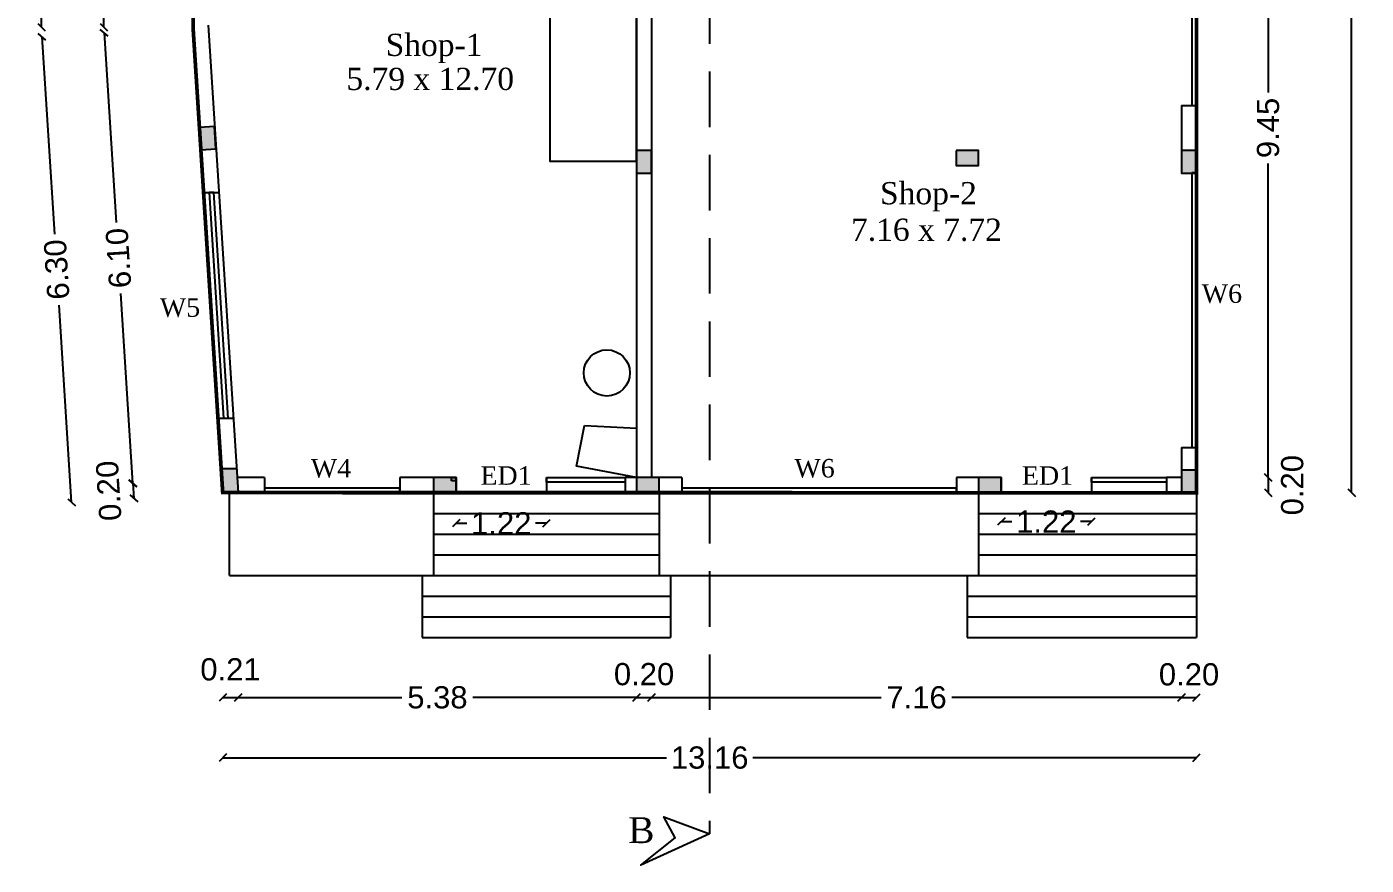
# Model space of a CAD drawing. Header units: metres. Extents: x -5144 to -5005, y 5368 to 5469.
# Drawn here: x -5118.97 to -5100.87, y 5391.46 to 5402.79 of the extents above; entities that cross this region are included whole.
import ezdxf

# ---------------------------------------------------------------- set-up
doc = ezdxf.new("R2010")
doc.units = ezdxf.units.M
doc.header["$MEASUREMENT"] = 0
doc.linetypes.add('HIDDEN', pattern=[0.375, 0.25, -0.125])
for name, color, linetype in [('BLK_1_FLR_0_BLT_UP_AREA', 13, 'Continuous'), ('BLK_1_FLR_0_DRINKING_WATER', 7, 'Continuous'), ('BLK_1_FLR_0_EXIT_WIDTH_DOOR', 2, 'Continuous'), ('BLK_1_FLR_0_WASH', 55, 'Continuous')]:
    doc.layers.add(name, color=color, linetype=linetype)
doc.styles.get("Standard").update_dxf_attribs({"font": 'arial.ttf'})
doc.styles.add('style5', font='times.ttf')
doc.dimstyles.get("Standard").update_dxf_attribs({"dimtxt": 0.3, "dimasz": 0.1, "dimexe": 0.18, "dimexo": 0.0625, "dimgap": 0.09, "dimtad": 0, "dimzin": 0, "dimdsep": 46, "dimtxsty": 'Standard', "dimblk": 'OBLIQUE', "dimcen": 0.09, "dimse1": 1, "dimse2": 1, "dimclrt": 256, "dimadec": 0, "dimazin": 0, "dimtfac": 1, "dimtix": 1, "dimtofl": 0, "dimtmove": 1, "dimatfit": 3, "dimfxl": 0, "dimtolj": 1, "dimtzin": 0, "dimarcsym": 0})

# ---------------------------------------------------------------- blocks, each defined once
blk = doc.blocks.new('_OBLIQUE')
at = {"color": 0, "linetype": 'ByBlock'}
blk.add_line((-0.5, -0.5), (0.5, 0.5), dxfattribs=at)
blk = doc.blocks.new('*D159')
at = {"color": 0, "lineweight": -2}
for p, q in [((-5117.929, 5418.216), (-5117.929, 5411.081)), ((-5117.929, 5402.782), (-5117.929, 5409.917))]:
    blk.add_line(p, q, dxfattribs=at)
at = {"layer": 'Defpoints', "color": 0}
for p in [(-5116.723, 5418.216), (-5117.929, 5402.782), (-5116.723, 5402.782)]:
    blk.add_point(p, dxfattribs=at)
at = {"color": 0, "lineweight": -2, "xscale": 0.1, "yscale": 0.1, "zscale": 0.1}
for p, rotation in [((-5117.929, 5418.216), 90), ((-5117.929, 5402.782), 270)]:
    blk.add_blockref('_OBLIQUE', p, dxfattribs=dict(at, rotation=rotation))
at = {"insert": (-5117.929, 5410.499), "char_height": 0.3, "attachment_point": 5, "rotation": 90}
blk.add_mtext('\\A1;15.43', dxfattribs=at)
blk = doc.blocks.new('*D73')
at = {"color": 0, "lineweight": -2}
for p, q in [((-5117.924, 5402.705), (-5117.761, 5400.141)), ((-5117.536, 5396.619), (-5117.7, 5399.183))]:
    blk.add_line(p, q, dxfattribs=at)
at = {"layer": 'Defpoints', "color": 0}
for p in [(-5116.723, 5402.782), (-5117.536, 5396.619), (-5116.335, 5396.696)]:
    blk.add_point(p, dxfattribs=at)
at = {"color": 0, "lineweight": -2, "xscale": 0.1, "yscale": 0.1, "zscale": 0.1}
for p, rotation in [((-5117.924, 5402.705), 93.64577839898676), ((-5117.536, 5396.619), 273.6457783989867)]:
    blk.add_blockref('_OBLIQUE', p, dxfattribs=dict(at, rotation=rotation))
at = {"insert": (-5117.73, 5399.662), "char_height": 0.3, "attachment_point": 5, "rotation": 93.6458}
blk.add_mtext('\\A1;6.10', dxfattribs=at)
blk = doc.blocks.new('*D74')
at = {"color": 0, "lineweight": -2}
blk.add_line((-5117.536, 5396.619), (-5117.523, 5396.416), dxfattribs=at)
at = {"layer": 'Defpoints', "color": 0}
for p in [(-5116.335, 5396.696), (-5116.322, 5396.493), (-5117.523, 5396.416)]:
    blk.add_point(p, dxfattribs=at)
at = {"color": 0, "lineweight": -2, "xscale": 0.1, "yscale": 0.1, "zscale": 0.1}
for p, rotation in [((-5117.536, 5396.619), 93.6457783989913), ((-5117.523, 5396.416), 273.6457783989913)]:
    blk.add_blockref('_OBLIQUE', p, dxfattribs=dict(at, rotation=rotation))
at = {"insert": (-5117.862, 5396.518), "char_height": 0.3, "attachment_point": 5, "rotation": 93.6458}
blk.add_mtext('\\A1;0.20', dxfattribs=at)
blk = doc.blocks.new('*D160')
at = {"color": 0, "lineweight": -2}
for p, q in [((-5118.773, 5418.419), (-5118.773, 5411.182)), ((-5118.773, 5402.782), (-5118.773, 5410.019))]:
    blk.add_line(p, q, dxfattribs=at)
at = {"layer": 'Defpoints', "color": 0}
for p in [(-5118.773, 5418.419), (-5116.723, 5418.419), (-5116.723, 5402.782)]:
    blk.add_point(p, dxfattribs=at)
at = {"color": 0, "lineweight": -2, "xscale": 0.1, "yscale": 0.1, "zscale": 0.1}
for p, rotation in [((-5118.773, 5418.419), 90), ((-5118.773, 5402.782), 270)]:
    blk.add_blockref('_OBLIQUE', p, dxfattribs=dict(at, rotation=rotation))
at = {"insert": (-5118.773, 5410.6), "char_height": 0.3, "attachment_point": 5, "rotation": 90}
blk.add_mtext('\\A1;15.64', dxfattribs=at)
blk = doc.blocks.new('*D75')
at = {"color": 0, "lineweight": -2}
for p, q in [((-5118.765, 5402.651), (-5118.595, 5399.986)), ((-5118.364, 5396.363), (-5118.534, 5399.028))]:
    blk.add_line(p, q, dxfattribs=at)
at = {"layer": 'Defpoints', "color": 0}
for p in [(-5116.723, 5402.782), (-5116.322, 5396.493), (-5118.364, 5396.363)]:
    blk.add_point(p, dxfattribs=at)
at = {"color": 0, "lineweight": -2, "xscale": 0.1, "yscale": 0.1, "zscale": 0.1}
for p, rotation in [((-5118.765, 5402.651), 93.64577839899023), ((-5118.364, 5396.363), 273.6457783989902)]:
    blk.add_blockref('_OBLIQUE', p, dxfattribs=dict(at, rotation=rotation))
at = {"insert": (-5118.565, 5399.507), "char_height": 0.3, "attachment_point": 5, "rotation": 93.6458}
blk.add_mtext('\\A1;6.30', dxfattribs=at)
blk = doc.blocks.new('*D161')
at = {"color": 0, "lineweight": -2}
blk.add_line((-5116.322, 5393.726), (-5116.112, 5393.726), dxfattribs=at)
at = {"layer": 'Defpoints', "color": 0}
for p in [(-5116.322, 5396.493), (-5116.112, 5396.493), (-5116.112, 5393.726)]:
    blk.add_point(p, dxfattribs=at)
at = {"color": 0, "lineweight": -2, "xscale": 0.1, "yscale": 0.1, "zscale": 0.1}
for p, rotation in [((-5116.322, 5393.726), 179.9866495668987), ((-5116.112, 5393.726), 359.9866495668987)]:
    blk.add_blockref('_OBLIQUE', p, dxfattribs=dict(at, rotation=rotation))
at = {"insert": (-5116.217, 5394.104), "char_height": 0.3, "attachment_point": 5, "rotation": 359.9866}
blk.add_mtext('\\A1;0.21', dxfattribs=at)
blk = doc.blocks.new('*D162')
at = {"color": 0, "lineweight": -2}
for p, q in [((-5116.112, 5393.726), (-5113.9, 5393.726)), ((-5110.728, 5393.726), (-5112.94, 5393.726))]:
    blk.add_line(p, q, dxfattribs=at)
at = {"layer": 'Defpoints', "color": 0}
for p in [(-5110.728, 5396.696), (-5116.112, 5396.493), (-5110.728, 5393.726)]:
    blk.add_point(p, dxfattribs=at)
at = {"color": 0, "lineweight": -2, "xscale": 0.1, "yscale": 0.1, "zscale": 0.1, "rotation": 180}
blk.add_blockref('_OBLIQUE', (-5116.112, 5393.726), dxfattribs=at)
at = {"color": 0, "lineweight": -2, "xscale": 0.1, "yscale": 0.1, "zscale": 0.1}
blk.add_blockref('_OBLIQUE', (-5110.728, 5393.726), dxfattribs=at)
at = {"insert": (-5113.42, 5393.726), "char_height": 0.3, "attachment_point": 5}
blk.add_mtext('\\A1;5.38', dxfattribs=at)
blk = doc.blocks.new('*D164')
at = {"color": 0, "lineweight": -2}
blk.add_line((-5110.728, 5393.726), (-5110.525, 5393.726), dxfattribs=at)
at = {"layer": 'Defpoints', "color": 0}
for p in [(-5110.525, 5396.913), (-5110.728, 5396.696), (-5110.525, 5393.726)]:
    blk.add_point(p, dxfattribs=at)
at = {"color": 0, "lineweight": -2, "xscale": 0.1, "yscale": 0.1, "zscale": 0.1, "rotation": 180}
blk.add_blockref('_OBLIQUE', (-5110.728, 5393.726), dxfattribs=at)
at = {"color": 0, "lineweight": -2, "xscale": 0.1, "yscale": 0.1, "zscale": 0.1}
blk.add_blockref('_OBLIQUE', (-5110.525, 5393.726), dxfattribs=at)
at = {"insert": (-5110.627, 5394.039), "char_height": 0.3, "attachment_point": 5}
blk.add_mtext('\\A1;0.20', dxfattribs=at)
blk = doc.blocks.new('*D165')
at = {"color": 0, "lineweight": -2}
for p, q in [((-5110.525, 5393.726), (-5107.422, 5393.726)), ((-5103.362, 5393.726), (-5106.465, 5393.726))]:
    blk.add_line(p, q, dxfattribs=at)
at = {"layer": 'Defpoints', "color": 0}
for p in [(-5103.362, 5397.102), (-5110.525, 5396.913), (-5103.362, 5393.726)]:
    blk.add_point(p, dxfattribs=at)
at = {"color": 0, "lineweight": -2, "xscale": 0.1, "yscale": 0.1, "zscale": 0.1, "rotation": 180}
blk.add_blockref('_OBLIQUE', (-5110.525, 5393.726), dxfattribs=at)
at = {"color": 0, "lineweight": -2, "xscale": 0.1, "yscale": 0.1, "zscale": 0.1}
blk.add_blockref('_OBLIQUE', (-5103.362, 5393.726), dxfattribs=at)
at = {"insert": (-5106.944, 5393.726), "char_height": 0.3, "attachment_point": 5}
blk.add_mtext('\\A1;7.16', dxfattribs=at)
blk = doc.blocks.new('*D166')
at = {"color": 0, "lineweight": -2}
blk.add_line((-5103.362, 5393.726), (-5103.159, 5393.726), dxfattribs=at)
at = {"layer": 'Defpoints', "color": 0}
for p in [(-5103.362, 5397.102), (-5103.159, 5396.913), (-5103.159, 5393.726)]:
    blk.add_point(p, dxfattribs=at)
at = {"color": 0, "lineweight": -2, "xscale": 0.1, "yscale": 0.1, "zscale": 0.1, "rotation": 180}
blk.add_blockref('_OBLIQUE', (-5103.362, 5393.726), dxfattribs=at)
at = {"color": 0, "lineweight": -2, "xscale": 0.1, "yscale": 0.1, "zscale": 0.1}
blk.add_blockref('_OBLIQUE', (-5103.159, 5393.726), dxfattribs=at)
at = {"insert": (-5103.261, 5394.036), "char_height": 0.3, "attachment_point": 5}
blk.add_mtext('\\A1;0.20', dxfattribs=at)
blk = doc.blocks.new('*D167')
at = {"color": 0, "lineweight": -2}
for p, q in [((-5116.322, 5392.912), (-5110.322, 5392.912)), ((-5103.159, 5392.912), (-5109.158, 5392.912))]:
    blk.add_line(p, q, dxfattribs=at)
at = {"layer": 'Defpoints', "color": 0}
for p in [(-5116.322, 5396.493), (-5103.159, 5396.493), (-5103.159, 5392.912)]:
    blk.add_point(p, dxfattribs=at)
at = {"color": 0, "lineweight": -2, "xscale": 0.1, "yscale": 0.1, "zscale": 0.1, "rotation": 180}
blk.add_blockref('_OBLIQUE', (-5116.322, 5392.912), dxfattribs=at)
at = {"color": 0, "lineweight": -2, "xscale": 0.1, "yscale": 0.1, "zscale": 0.1}
blk.add_blockref('_OBLIQUE', (-5103.159, 5392.912), dxfattribs=at)
at = {"insert": (-5109.74, 5392.912), "char_height": 0.3, "attachment_point": 5}
blk.add_mtext('\\A1;13.16', dxfattribs=at)
blk = doc.blocks.new('*D153')
at = {"color": 0, "lineweight": -2}
for p, q in [((-5102.192, 5406.144), (-5102.192, 5401.9)), ((-5102.192, 5396.696), (-5102.192, 5400.939))]:
    blk.add_line(p, q, dxfattribs=at)
at = {"layer": 'Defpoints', "color": 0}
for p in [(-5103.362, 5406.144), (-5103.464, 5396.696), (-5102.192, 5396.696)]:
    blk.add_point(p, dxfattribs=at)
at = {"color": 0, "lineweight": -2, "xscale": 0.1, "yscale": 0.1, "zscale": 0.1}
for p, rotation in [((-5102.192, 5406.144), 90), ((-5102.192, 5396.696), 270)]:
    blk.add_blockref('_OBLIQUE', p, dxfattribs=dict(at, rotation=rotation))
at = {"insert": (-5102.192, 5401.42), "char_height": 0.3, "attachment_point": 5, "rotation": 90}
blk.add_mtext('\\A1;9.45', dxfattribs=at)
blk = doc.blocks.new('*D154')
at = {"color": 0, "lineweight": -2}
blk.add_line((-5102.192, 5396.696), (-5102.192, 5396.493), dxfattribs=at)
at = {"layer": 'Defpoints', "color": 0}
for p in [(-5103.464, 5396.696), (-5103.483, 5396.493), (-5102.192, 5396.493)]:
    blk.add_point(p, dxfattribs=at)
at = {"color": 0, "lineweight": -2, "xscale": 0.1, "yscale": 0.1, "zscale": 0.1}
for p, rotation in [((-5102.192, 5396.696), 90), ((-5102.192, 5396.493), 270)]:
    blk.add_blockref('_OBLIQUE', p, dxfattribs=dict(at, rotation=rotation))
at = {"insert": (-5101.865, 5396.594), "char_height": 0.3, "attachment_point": 5, "rotation": 90}
blk.add_mtext('\\A1;0.20', dxfattribs=at)
blk = doc.blocks.new('*D155')
at = {"color": 0, "lineweight": -2}
for p, q in [((-5101.063, 5419.438), (-5101.063, 5408.565)), ((-5101.063, 5396.493), (-5101.063, 5407.365))]:
    blk.add_line(p, q, dxfattribs=at)
at = {"layer": 'Defpoints', "color": 0}
for p in [(-5103.159, 5419.438), (-5101.063, 5419.438), (-5103.435, 5396.493)]:
    blk.add_point(p, dxfattribs=at)
at = {"color": 0, "lineweight": -2, "xscale": 0.1, "yscale": 0.1, "zscale": 0.1}
for p, rotation in [((-5101.063, 5419.438), 90), ((-5101.063, 5396.493), 270)]:
    blk.add_blockref('_OBLIQUE', p, dxfattribs=dict(at, rotation=rotation))
at = {"insert": (-5101.063, 5407.965), "char_height": 0.3, "attachment_point": 5, "rotation": 90}
blk.add_mtext('\\A1;22.95', dxfattribs=at)
blk = doc.blocks.new('*D195')
at = {"layer": 'BLK_1_FLR_0_EXIT_WIDTH_DOOR', "color": 0, "lineweight": -2, "ltscale": 0.1}
for p, q in [((-5105.798, 5396.102), (-5105.654, 5396.102)), ((-5104.581, 5396.102), (-5104.726, 5396.102))]:
    blk.add_line(p, q, dxfattribs=at)
at = {"layer": 'Defpoints', "color": 0, "ltscale": 0.1}
for p in [(-5105.798, 5396.696), (-5104.581, 5396.696), (-5104.581, 5396.102)]:
    blk.add_point(p, dxfattribs=at)
at = {"layer": 'BLK_1_FLR_0_EXIT_WIDTH_DOOR', "color": 0, "lineweight": -2, "ltscale": 0.1, "xscale": 0.1, "yscale": 0.1, "zscale": 0.1, "rotation": 180}
blk.add_blockref('_OBLIQUE', (-5105.798, 5396.102), dxfattribs=at)
at = {"layer": 'BLK_1_FLR_0_EXIT_WIDTH_DOOR', "color": 0, "lineweight": -2, "ltscale": 0.1, "xscale": 0.1, "yscale": 0.1, "zscale": 0.1}
blk.add_blockref('_OBLIQUE', (-5104.581, 5396.102), dxfattribs=at)
at = {"layer": 'BLK_1_FLR_0_EXIT_WIDTH_DOOR', "ltscale": 0.1, "insert": (-5105.19, 5396.102), "char_height": 0.3, "attachment_point": 5}
blk.add_mtext('\\A1;1.22', dxfattribs=at)
blk = doc.blocks.new('*D196')
at = {"layer": 'BLK_1_FLR_0_EXIT_WIDTH_DOOR', "color": 0, "lineweight": -2, "ltscale": 0.1}
for p, q in [((-5113.167, 5396.079), (-5113.021, 5396.079)), ((-5111.947, 5396.079), (-5112.093, 5396.079))]:
    blk.add_line(p, q, dxfattribs=at)
at = {"layer": 'Defpoints', "color": 0, "ltscale": 0.1}
for p in [(-5113.167, 5396.696), (-5111.947, 5396.696), (-5111.947, 5396.079)]:
    blk.add_point(p, dxfattribs=at)
at = {"layer": 'BLK_1_FLR_0_EXIT_WIDTH_DOOR', "color": 0, "lineweight": -2, "ltscale": 0.1, "xscale": 0.1, "yscale": 0.1, "zscale": 0.1, "rotation": 180}
blk.add_blockref('_OBLIQUE', (-5113.167, 5396.079), dxfattribs=at)
at = {"layer": 'BLK_1_FLR_0_EXIT_WIDTH_DOOR', "color": 0, "lineweight": -2, "ltscale": 0.1, "xscale": 0.1, "yscale": 0.1, "zscale": 0.1}
blk.add_blockref('_OBLIQUE', (-5111.947, 5396.079), dxfattribs=at)
at = {"layer": 'BLK_1_FLR_0_EXIT_WIDTH_DOOR', "ltscale": 0.1, "insert": (-5112.557, 5396.079), "char_height": 0.3, "attachment_point": 5}
blk.add_mtext('\\A1;1.22', dxfattribs=at)

msp = doc.modelspace()

# ---------------------------------------------------------------- hatches: boundary and pattern name
at = {"linetype": 'Continuous'}
h = msp.add_hatch(color=256, dxfattribs=at)
h.dxf.hatch_style = 1
h.paths.add_polyline_path([(-5116.515, 5401.129), (-5116.414, 5401.136), (-5116.433, 5401.44), (-5116.553, 5401.432)])
h.paths.add_polyline_path([(-5116.617, 5401.123), (-5116.515, 5401.129), (-5116.553, 5401.432), (-5116.636, 5401.427)])
h = msp.add_hatch(color=256, dxfattribs=at)
h.dxf.hatch_style = 1
h.paths.add_polyline_path([(-5110.626, 5400.811), (-5110.525, 5400.811), (-5110.525, 5401.115), (-5110.645, 5401.115)])
h.paths.add_polyline_path([(-5110.728, 5400.811), (-5110.626, 5400.811), (-5110.645, 5401.115), (-5110.728, 5401.115)])
h = msp.add_hatch(color=256, dxfattribs=at)
h.dxf.hatch_style = 1
h.paths.add_polyline_path([(-5106.105, 5401.014), (-5106.105, 5401.114), (-5106.41, 5401.114), (-5106.41, 5400.995)])
h.paths.add_polyline_path([(-5106.105, 5400.911), (-5106.105, 5401.014), (-5106.41, 5400.995), (-5106.41, 5400.911)])
h = msp.add_hatch(color=256, dxfattribs=at)
h.dxf.hatch_style = 1
h.paths.add_polyline_path([(-5103.26, 5400.81), (-5103.159, 5400.81), (-5103.159, 5401.114), (-5103.279, 5401.114)])
h.paths.add_polyline_path([(-5103.362, 5400.81), (-5103.26, 5400.81), (-5103.279, 5401.114), (-5103.362, 5401.114)])
h = msp.add_hatch(color=256, dxfattribs=at)
h.dxf.hatch_style = 1
h.paths.add_polyline_path([(-5116.222, 5396.813), (-5116.323, 5396.813), (-5116.323, 5396.508), (-5116.203, 5396.508)])
h.paths.add_polyline_path([(-5116.12, 5396.813), (-5116.222, 5396.813), (-5116.203, 5396.508), (-5116.12, 5396.508)])
h = msp.add_hatch(color=256, dxfattribs=at)
h.dxf.hatch_style = 1
h.paths.add_polyline_path([(-5103.261, 5396.797), (-5103.362, 5396.797), (-5103.362, 5396.493), (-5103.242, 5396.493)])
h.paths.add_polyline_path([(-5103.159, 5396.797), (-5103.261, 5396.797), (-5103.242, 5396.493), (-5103.159, 5396.493)])
h = msp.add_hatch(color=256, dxfattribs=at)
h.dxf.hatch_style = 1
h.paths.add_polyline_path([(-5113.167, 5396.595), (-5113.167, 5396.696), (-5113.471, 5396.696), (-5113.471, 5396.576)])
h.paths.add_polyline_path([(-5113.167, 5396.493), (-5113.167, 5396.595), (-5113.471, 5396.576), (-5113.471, 5396.493)])
h = msp.add_hatch(color=256, dxfattribs=at)
h.dxf.hatch_style = 1
h.paths.add_polyline_path([(-5110.423, 5396.595), (-5110.423, 5396.696), (-5110.728, 5396.696), (-5110.728, 5396.576)])
h.paths.add_polyline_path([(-5110.423, 5396.493), (-5110.423, 5396.595), (-5110.728, 5396.576), (-5110.728, 5396.493)])
h = msp.add_hatch(color=256, dxfattribs=at)
h.dxf.hatch_style = 1
h.paths.add_polyline_path([(-5105.801, 5396.595), (-5105.801, 5396.696), (-5106.105, 5396.696), (-5106.105, 5396.576)])
h.paths.add_polyline_path([(-5105.801, 5396.493), (-5105.801, 5396.595), (-5106.105, 5396.576), (-5106.105, 5396.493)])

# ---------------------------------------------------------------- linework, layer by layer
for p, q in [((-5110.728, 5406.576), (-5110.728, 5396.696)), ((-5110.525, 5404.415), (-5110.525, 5396.696)), ((-5103.362, 5401.724), (-5103.362, 5400.81)), ((-5103.362, 5401.724), (-5103.159, 5401.724)), ((-5103.159, 5401.724), (-5103.159, 5400.81)), ((-5103.362, 5400.81), (-5103.159, 5400.81)), ((-5116.577, 5400.548), (-5116.373, 5400.548)), ((-5116.444, 5400.548), (-5116.506, 5400.546)), ((-5116.506, 5400.546), (-5116.31, 5397.5)), ((-5116.248, 5397.5), (-5116.444, 5400.548)), ((-5116.386, 5397.5), (-5116.177, 5397.5)), ((-5103.362, 5397.102), (-5103.362, 5396.493)), ((-5103.362, 5397.102), (-5103.159, 5397.102)), ((-5103.159, 5397.102), (-5103.159, 5396.492)), ((-5116.12, 5396.813), (-5116.323, 5396.813)), ((-5115.757, 5396.696), (-5116.125, 5396.696)), ((-5115.757, 5396.696), (-5115.757, 5396.493)), ((-5113.167, 5396.696), (-5113.929, 5396.696)), ((-5113.929, 5396.696), (-5113.929, 5396.493)), ((-5113.167, 5396.696), (-5113.167, 5396.493)), ((-5111.947, 5396.696), (-5111.947, 5396.493)), ((-5110.881, 5396.696), (-5110.881, 5396.493)), ((-5110.115, 5396.696), (-5110.881, 5396.696)), ((-5110.115, 5396.696), (-5110.115, 5396.493)), ((-5105.798, 5396.696), (-5106.405, 5396.696)), ((-5106.405, 5396.696), (-5106.405, 5396.493)), ((-5105.798, 5396.696), (-5105.798, 5396.493)), ((-5103.362, 5396.696), (-5103.565, 5396.696)), ((-5103.565, 5396.696), (-5103.565, 5396.493)), ((-5115.757, 5396.493), (-5116.322, 5396.493)), ((-5116.228, 5395.375), (-5116.228, 5396.493)), ((-5113.167, 5396.493), (-5113.929, 5396.493)), ((-5113.471, 5396.493), (-5113.471, 5395.375)), ((-5110.115, 5396.493), (-5110.881, 5396.493)), ((-5110.423, 5396.493), (-5110.423, 5395.375)), ((-5105.798, 5396.493), (-5106.405, 5396.493)), ((-5106.309, 5396.493), (-5106.105, 5396.493)), ((-5106.105, 5396.493), (-5106.105, 5395.375)), ((-5103.159, 5396.493), (-5103.565, 5396.493)), ((-5103.159, 5396.492), (-5103.159, 5394.537)), ((-5113.471, 5396.213), (-5110.423, 5396.213)), ((-5106.105, 5396.213), (-5103.159, 5396.213)), ((-5113.471, 5395.934), (-5110.423, 5395.934)), ((-5106.105, 5395.934), (-5103.159, 5395.934)), ((-5113.471, 5395.654), (-5110.423, 5395.654)), ((-5106.105, 5395.654), (-5103.159, 5395.654)), ((-5116.228, 5395.375), (-5103.159, 5395.375)), ((-5113.624, 5395.375), (-5113.624, 5394.537)), ((-5110.271, 5395.375), (-5110.271, 5394.537)), ((-5106.258, 5395.375), (-5106.258, 5394.537)), ((-5113.624, 5395.096), (-5110.271, 5395.096)), ((-5106.258, 5395.096), (-5103.159, 5395.096)), ((-5113.624, 5394.816), (-5110.271, 5394.816)), ((-5106.258, 5394.816), (-5103.159, 5394.816)), ((-5113.624, 5394.537), (-5110.271, 5394.537)), ((-5106.258, 5394.537), (-5103.159, 5394.537))]:
    msp.add_line(p, q, dxfattribs=at)
at = {"ltscale": 2.5}
msp.add_line((-5116.519, 5402.807), (-5116.112, 5396.493), dxfattribs=at)
msp.add_line((-5104.581, 5396.696), (-5104.581, 5396.493))
at = {"linetype": 'HIDDEN', "ltscale": 3}
msp.add_lwpolyline([(-5109.741, 5421.307), (-5109.741, 5391.883)], dxfattribs=at)
at = {"color": 5, "const_width": 0.05}
msp.add_lwpolyline([(-5116.723, 5418.419), (-5116.723, 5402.792), (-5116.723, 5402.782), (-5116.322, 5396.493), (-5103.159, 5396.492), (-5103.159, 5419.438)], close=True, dxfattribs=at)
at = {"ltscale": 2.5}
msp.add_lwpolyline([(-5103.159, 5396.493), (-5103.159, 5414.314), (-5103.159, 5419.438), (-5116.723, 5418.419), (-5116.723, 5407.973), (-5116.723, 5402.782), (-5116.322, 5396.493), (-5103.159, 5396.493)], dxfattribs=at)
at = {"linetype": 'Continuous'}
for points in [[(-5103.221, 5404.11), (-5103.221, 5401.724), (-5103.159, 5401.724), (-5103.159, 5404.11)], [(-5116.433, 5401.44), (-5116.636, 5401.427), (-5116.617, 5401.123), (-5116.414, 5401.136)], [(-5110.525, 5401.115), (-5110.728, 5401.115), (-5110.728, 5400.811), (-5110.525, 5400.811)], [(-5106.41, 5401.114), (-5106.41, 5400.911), (-5106.105, 5400.911), (-5106.105, 5401.114)], [(-5103.159, 5401.114), (-5103.362, 5401.114), (-5103.362, 5400.81), (-5103.159, 5400.81)], [(-5103.221, 5400.813), (-5103.221, 5397.102), (-5103.159, 5397.102), (-5103.159, 5400.813)], [(-5103.362, 5396.493), (-5103.159, 5396.493), (-5103.159, 5396.797), (-5103.362, 5396.797)], [(-5113.471, 5396.696), (-5113.471, 5396.493), (-5113.167, 5396.493), (-5113.167, 5396.696)], [(-5113.228, 5396.653), (-5113.228, 5396.696), (-5113.167, 5396.696), (-5113.167, 5396.653)], [(-5111.947, 5396.696), (-5110.881, 5396.696), (-5110.881, 5396.636), (-5111.947, 5396.636)], [(-5110.728, 5396.696), (-5110.728, 5396.493), (-5110.423, 5396.493), (-5110.423, 5396.696)], [(-5106.105, 5396.696), (-5106.105, 5396.493), (-5105.801, 5396.493), (-5105.801, 5396.696)], [(-5104.581, 5396.696), (-5103.565, 5396.696), (-5103.565, 5396.636), (-5104.581, 5396.636)], [(-5115.757, 5396.493), (-5113.929, 5396.493), (-5113.929, 5396.554), (-5115.757, 5396.554)], [(-5110.115, 5396.493), (-5106.405, 5396.493), (-5106.405, 5396.554), (-5110.115, 5396.554)]]:
    msp.add_lwpolyline(points, close=True, dxfattribs=at)
msp.add_lwpolyline([(-5109.741, 5391.883), (-5110.672, 5391.46), (-5110.207, 5391.829), (-5110.36, 5392.113), (-5109.741, 5391.883)])
at = {"layer": 'BLK_1_FLR_0_BLT_UP_AREA', "color": 13}
msp.add_lwpolyline([(-5103.159, 5419.438), (-5116.723, 5418.419), (-5116.723, 5402.782), (-5116.723, 5402.782), (-5116.322, 5396.493), (-5103.159, 5396.493)], close=True, dxfattribs=at)
at = {"layer": 'BLK_1_FLR_0_DRINKING_WATER', "color": 7, "ltscale": 400}
msp.add_lwpolyline([(-5111.433, 5397.401), (-5110.728, 5397.362), (-5110.728, 5396.696), (-5111.538, 5396.85)], close=True, dxfattribs=at)
at = {"layer": 'BLK_1_FLR_0_WASH', "color": 56}
msp.add_lwpolyline([(-5111.896, 5403.403), (-5110.735, 5403.403), (-5110.735, 5400.968), (-5111.896, 5400.968)], close=True, dxfattribs=at)
at = {"layer": 'BLK_1_FLR_0_WASH', "color": 55}
msp.add_circle((-5111.13, 5398.11), 0.312, dxfattribs=at)

# ---------------------------------------------------------------- texts
at = {"style": 'style5'}
for s, height, p in [('Shop-1', 0.3, (-5114.12, 5402.393)), ('5.79 x 12.70', 0.3, (-5114.65, 5401.933)), ('Shop-2', 0.3, (-5107.438, 5400.389)), ('7.16 x 7.72', 0.3, (-5107.83, 5399.895)), ('W6', 0.25, (-5103.089, 5399.057)), ('W5', 0.25, (-5117.172, 5398.869)), ('W4', 0.25, (-5115.131, 5396.698)), ('ED1', 0.25, (-5112.839, 5396.599)), ('W6', 0.25, (-5108.595, 5396.698)), ('ED1', 0.25, (-5105.52, 5396.599)), ('B', 0.35, (-5110.839, 5391.758))]:
    msp.add_text(s, height=height, dxfattribs=at).set_placement(p)

# ---------------------------------------------------------------- dimensions: what is measured, and where the dimension line sits
for base, p1, p2, angle, picture, middle in [((-5101.063, 5419.4378), (-5103.4346, 5396.4927), (-5103.1589, 5419.4378), 90, '*D155', (-5101.063, 5407.9652)), ((-5117.929, 5402.782), (-5116.723, 5418.216), (-5116.723, 5402.782), 90, '*D159', (-5117.929, 5410.499)), ((-5102.192, 5396.696), (-5103.362, 5406.144), (-5103.464, 5396.696), 270, '*D153', (-5102.192, 5401.42))]:
    dim = msp.add_linear_dim(base=base, p1=p1, p2=p2, angle=angle, dimstyle='Standard')
    dim.commit()
    dim.dimension.update_dxf_attribs({"geometry": picture, "text_midpoint": middle})
for p2, distance, picture, middle in [((-5116.723, 5418.419), 2.051, '*D160', (-5118.773, 5410.6)), ((-5116.322, 5396.493), -2.047, '*D75', (-5118.565, 5399.507)), ((-5116.335, 5396.696), -1.204, '*D73', (-5117.73, 5399.662))]:
    dim = msp.add_aligned_dim(p1=(-5116.723, 5402.782), p2=p2, distance=distance, dimstyle='Standard')
    dim.commit()
    dim.dimension.update_dxf_attribs({"geometry": picture, "text_midpoint": middle})
for base, p1, p2, picture, middle in [((-5103.362, 5393.726), (-5110.525, 5396.913), (-5103.362, 5397.102), '*D165', (-5106.944, 5393.726)), ((-5110.728, 5393.726), (-5116.112, 5396.493), (-5110.728, 5396.696), '*D162', (-5113.42, 5393.726)), ((-5103.159, 5392.912), (-5116.322, 5396.493), (-5103.159, 5396.493), '*D167', (-5109.74, 5392.912))]:
    dim = msp.add_linear_dim(base=base, p1=p1, p2=p2, dimstyle='Standard')
    dim.commit()
    dim.dimension.update_dxf_attribs({"geometry": picture, "text_midpoint": middle})
for base, p1, p2, picture, middle in [((-5103.159, 5393.726), (-5103.362, 5397.102), (-5103.159, 5396.913), '*D166', (-5103.261, 5394.036)), ((-5110.525, 5393.726), (-5110.728, 5396.696), (-5110.525, 5396.913), '*D164', (-5110.627, 5394.039))]:
    dim = msp.add_linear_dim(base=base, p1=p1, p2=p2, dimstyle='Standard')
    dim.commit()
    dim.dimension.update_dxf_attribs({"geometry": picture, "text_midpoint": middle, "dimtype": 160})
for base, p1, p2, angle, picture, middle, dimtype in [((-5102.192, 5396.493), (-5103.464, 5396.696), (-5103.483, 5396.493), 270, '*D154', (-5101.865, 5396.594), 160), ((-5117.523, 5396.416), (-5116.335, 5396.696), (-5116.322, 5396.493), 93.6458, '*D74', (-5117.862, 5396.518), 160), ((-5116.112, 5393.726), (-5116.322, 5396.493), (-5116.112, 5396.493), 359.9866, '*D161', (-5116.217, 5394.104), 161)]:
    dim = msp.add_linear_dim(base=base, p1=p1, p2=p2, angle=angle, dimstyle='Standard')
    dim.commit()
    dim.dimension.update_dxf_attribs({"geometry": picture, "text_midpoint": middle, "dimtype": dimtype})
at = {"layer": 'BLK_1_FLR_0_EXIT_WIDTH_DOOR', "ltscale": 0.1}
for base, p1, p2, picture, middle in [((-5111.947, 5396.079), (-5113.167, 5396.696), (-5111.947, 5396.696), '*D196', (-5112.557, 5396.079)), ((-5104.581, 5396.102), (-5105.798, 5396.696), (-5104.581, 5396.696), '*D195', (-5105.19, 5396.102))]:
    dim = msp.add_linear_dim(base=base, p1=p1, p2=p2, dimstyle='Standard', dxfattribs=at)
    dim.commit()
    dim.dimension.update_dxf_attribs({"geometry": picture, "text_midpoint": middle})

doc.saveas('drawing.dxf')
